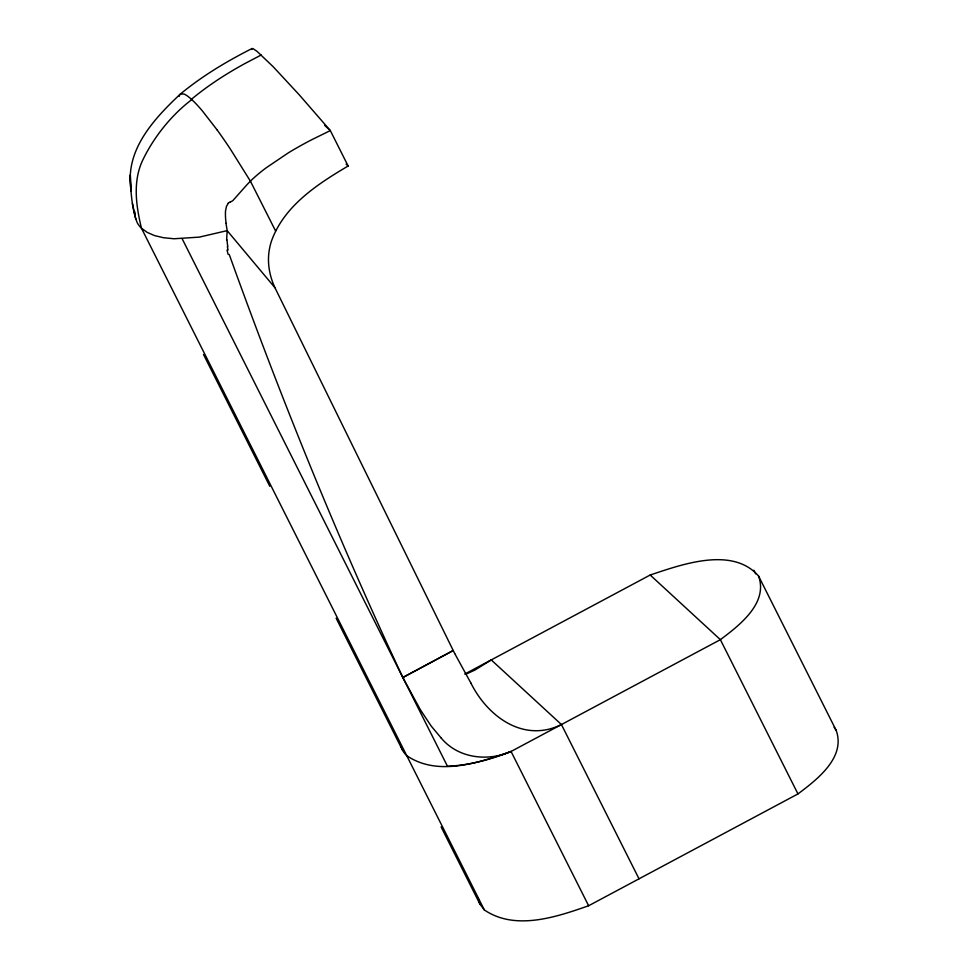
<?xml version="1.0" encoding="UTF-8"?>
<svg xmlns="http://www.w3.org/2000/svg" width="969" height="969" viewBox="0 0 969 969"><rect width="100%" height="100%" fill="white"/><g stroke="black" fill="none" stroke-linecap="round" stroke-linejoin="round"><path stroke-width="1.45" d="M251.807 49.467L252.921 48.583L256.942 51.272L273.185 66.728L299.227 94.805L330.32 130.585L348.137 166.002C317.347 184.183 283.747 206.07 271.332 241.451A61.943 50.751 -45.1 0 0 268.982 251.988C267.335 264.162 269.818 276.625 274.942 287.72L454.691 653.506M228.296 203.236L226.431 206.482L225.511 210.939A61.737 59.412 -47.4 0 0 226.14 223.306M217.274 130.125L202.303 110.829A311.788 28.888 61.9 0 0 191.789 99.613C171.356 115.093 153.308 137.562 142.14 161.399C132.692 182.499 136.217 206.47 141.45 228.2L484.318 909.927C515.266 931.052 556.448 917.025 588.631 905.749L797.959 793.926C817 779.609 845.985 757.492 836.162 730.323L758.57 576.058C732.455 546.031 681.801 564.455 650.187 575.017L464.732 674.085M402.862 677.561L453.201 650.538L402.813 677.464C338.048 539.503 280.756 397.823 229.217 254.435M182.172 238.774L447.46 766.237C469.347 765.353 490.786 759.563 511.051 751.472L720.379 639.661C739.408 625.344 768.393 603.227 758.57 576.058M252.194 48.45C226.843 61.253 202.327 75.921 180.379 94.041L179.422 95.386A204.084 18.908 61.9 0 0 179.168 96.379M261.218 54.991L244.903 63.554A380.332 366.028 -47.4 0 0 216.741 80.488L211.545 84.049A266.693 256.664 -47.4 0 0 191.438 99.286M230.416 201.879L230.949 201.649A8.975 8.636 -47.4 0 0 232.935 200.535L246.962 184.728A135.26 130.173 -47.4 0 1 250.426 181.191L230.041 148.572A205.198 19.017 61.9 0 0 217.298 130.185M588.631 905.749L511.051 751.472C478.856 762.76 437.685 776.787 406.738 755.663A314.489 80.33 -26.7 0 1 402.414 749.97L336.134 618.198M466.452 673.927L474.883 670.076L491.247 659.913L561.439 724.558L639.019 878.822M561.439 724.558C523.551 743.332 487.455 716.394 470.825 682.939M511.051 751.472C487.734 761.767 458.204 758.388 441.27 738.124M324.76 125.461L330.32 130.585L311.727 139.73A371.696 357.718 -47.4 0 0 288.447 152.775L266.293 167.734A154.701 148.887 -47.4 0 0 250.377 181.142M346.09 164.124L348.137 166.002M650.187 575.017L720.379 639.661L797.959 793.926M441.246 738.087L431.241 726.132L420.473 709.926M484.318 909.927L479.909 904.065L441.113 826.932M274.942 287.72L227.158 230.634L226.007 223.33M834.067 727.234L836.162 730.323M470.789 682.879L454.752 653.603M420.437 709.853L403.043 677.937M250.426 181.191L275.596 230.985M753.858 570.244L755.675 573.854M203.49 354.46L269.818 486.329M402.414 749.97L401.045 746.639M479.909 904.065L478.056 898.093M191.462 99.322A311.315 28.852 61.9 0 0 184.013 94.029L180.379 94.041C155.246 117.649 126.891 147.785 130.536 184.97C131.433 197.591 132.583 210.721 137.174 222.604A314.574 80.354 -26.7 0 0 141.45 228.2L147.191 232.39L154.41 235.54L163.398 237.708L174.045 238.762L199.299 237.126L227.158 230.634L226.637 239.791M228.078 250.075L227.34 246.623M132.426 203.429L135.793 219.297M135.006 215.675L134.836 211.751M228.236 203.175A7.582 7.292 -47.4 0 1 230.416 201.903M228.151 254.459A115.105 89.536 42.7 0 1 227.025 250.05M227.836 246.635A49.916 39.596 40.3 0 1 227.049 239.876M130.803 191.014L130.306 175.123L130.803 191.014"/></g></svg>
